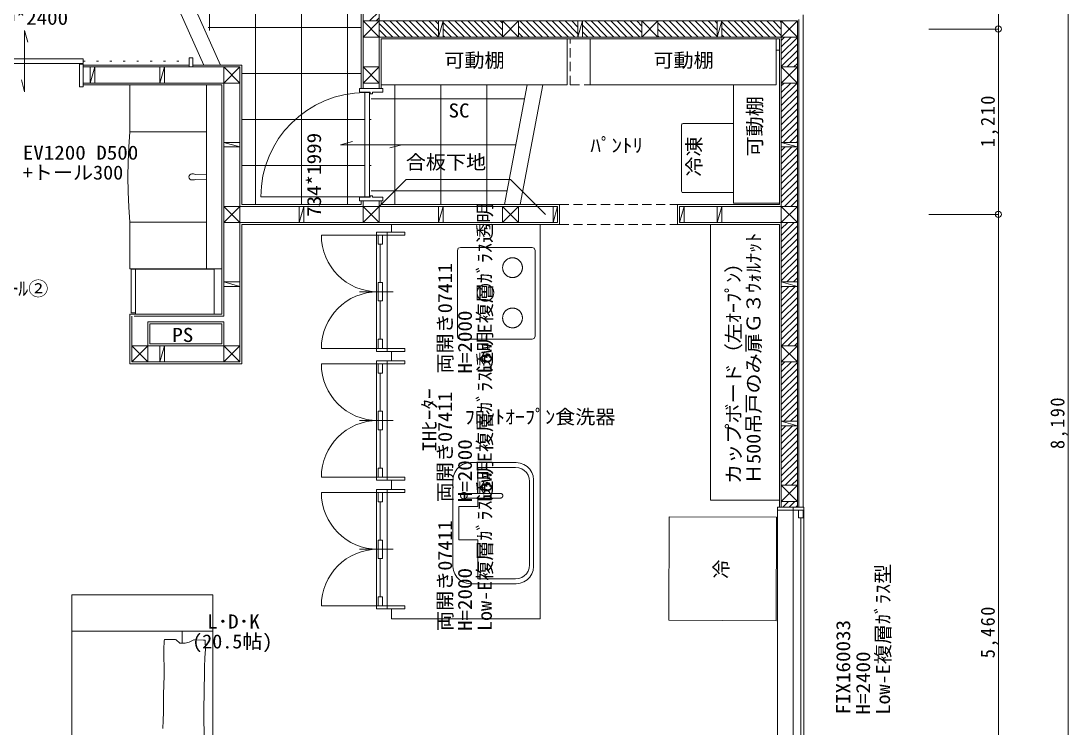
# Model space of a CAD drawing. Units: millimetres at full size, sheet at 1:50. Extents: x -9920 to 9850, y -6995 to 5878.
# Drawn here: x -1412 to 5425, y -2587 to 2028 of the extents above; entities that cross this region are included whole.
import ezdxf
from ezdxf.enums import TextEntityAlignment as Align

# ---------------------------------------------------------------- set-up
doc = ezdxf.new("R2010")
doc.units = ezdxf.units.MM
doc.header["$LTSCALE"] = 50
doc.header["$PDMODE"] = 32
doc.header["$PDSIZE"] = 40
doc.linetypes.add('DASHED1', pattern=[1.8, 1.2, -0.6])
doc.linetypes.add('DOTTED', pattern=[1.75, 0.25, -1.5])
for name, color, linetype, lineweight in [('0-2_柱', 3, 'Continuous', 20), ('0-3_仕上', 3, 'Continuous', 20), ('0-4_下地', 2, 'Continuous', 5), ('0-5_建具', 3, 'Continuous', 20), ('0-6_住設', 2, 'Continuous', 5), ('0-8_造作', 4, 'Continuous', 5), ('0-A_文字', 5, 'Continuous', 13), ('0-F_補助線', 4, 'Continuous', 5)]:
    doc.layers.add(name, color=color, linetype=linetype, lineweight=lineweight)
doc.layers.add('0-9_寸法', color=5, linetype='Continuous')
doc.styles.add('ＭＳ ゴシック', font='')
doc.styles.get('ＭＳ ゴシック').set_extended_font_data('MS Gothic')

msp = doc.modelspace()

# ---------------------------------------------------------------- linework, layer by layer
at = {"layer": '0-2_柱'}
for points in [[(822.5, 2027.5), (822.5, 1922.5), (927.5, 1922.5), (927.5, 2027.5)], [(1837.5, 1922.5), (1837.5, 2027.5), (1732.5, 2027.5), (1732.5, 1922.5)], [(2642.5, 2027.5), (2642.5, 1922.5), (2747.5, 1922.5), (2747.5, 2027.5)], [(3552.5, 2027.5), (3552.5, 1922.5), (3657.5, 1922.5), (3657.5, 2027.5)], [(-87.5, 1727.5), (-87.5, 1622.5), (17.5, 1622.5), (17.5, 1727.5)], [(822.5, 1727.5), (822.5, 1622.5), (927.5, 1622.5), (927.5, 1727.5)], [(3552.5, 1727.5), (3552.5, 1622.5), (3657.5, 1622.5), (3657.5, 1727.5)], [(-87.5, 817.5), (-87.5, 712.5), (17.5, 712.5), (17.5, 817.5)], [(822.5, 817.5), (822.5, 712.5), (927.5, 712.5), (927.5, 817.5)], [(1732.5, 817.5), (1732.5, 712.5), (1837.5, 712.5), (1837.5, 817.5)], [(3552.5, 817.5), (3552.5, 712.5), (3657.5, 712.5), (3657.5, 817.5)], [(-687.5, -92.5), (-687.5, -197.5), (-582.5, -197.5), (-582.5, -92.5)], [(-87.5, -92.5), (-87.5, -197.5), (17.5, -197.5), (17.5, -92.5)], [(3657.5, -92.5), (3552.5, -92.5), (3552.5, -197.5), (3657.5, -197.5)], [(3657.5, -1002.5), (3552.5, -1002.5), (3552.5, -1107.5), (3657.5, -1107.5)]]:
    msp.add_lwpolyline(points, close=True, dxfattribs=at)
at = {"layer": '0-3_仕上', "color": 2, "lineweight": 5}
for p, q in [((-792.78, 3030), (-218.66, 1740)), ((-683.32, 3030), (-109.2, 1740)), ((1893, 1610), (1746.34, 830)), ((1994.75, 1610), (1848.1, 830))]:
    msp.add_line(p, q, dxfattribs=at)
at = {"layer": '0-3_仕上'}
for p, q in [((810, 1975), (810, 2255)), ((3696.5, 1675), (3696.5, 2066.5)), ((810, 1675), (810, 1975)), ((940, 1675), (940, 1910)), ((1785, 1910), (940, 1910)), ((2012.5, 1910), (1785, 1910)), ((2240, 1910), (2012.5, 1910)), ((2695, 1910), (2240, 1910)), ((3540, 1910), (2695, 1910)), ((3540, 1675), (3540, 1910)), ((-1006, 1740), (-314, 1740)), ((-290, 1740), (-135, 1740)), ((30, 1740), (-135, 1740)), ((30, 1740), (30, 830)), ((810, 1675), (810, 1587)), ((940, 1675), (940, 1587)), ((3540, 830), (3540, 1675)), ((3696.5, 765), (3696.5, 1675)), ((-1006, 1610), (-135, 1610)), ((-100, 1610), (-135, 1610)), ((-100, 1610), (-100, 765)), ((810, 830), (30, 830)), ((810, 853), (810, 830)), ((940, 853), (940, 830)), ((1785, 830), (940, 830)), ((1785, 830), (2105, 830)), ((2105, 830), (2105, 700)), ((3540, 830), (2875, 830)), ((2875, 700), (2875, 830)), ((-100, 113), (-100, 765)), ((3696.5, 765), (3696.5, -145)), ((875, 700), (30, 700)), ((30, 82.5), (30, 700)), ((1785, 700), (875, 700)), ((1785, 700), (2105, 700)), ((3540, 700), (2875, 700)), ((3540, 700), (3540, -145)), ((-700, 113), (-100, 113)), ((-700, -210), (-700, 113)), ((30, 82.5), (30, -210)), ((-570, 52), (-100, 52)), ((-570, -80), (-570, 52)), ((-100, 52), (-100, -80)), ((-100, -80), (-570, -80)), ((3540, -145), (3540, -1055)), ((3696.5, -145), (3696.5, -1055)), ((30, -210), (-700, -210)), ((3540, -1055), (3540, -1145)), ((3696.5, -1055), (3696.5, -1145))]:
    msp.add_line(p, q, dxfattribs=at)
at = {"layer": '0-4_下地'}
for p, q in [((822.5, 2027.5), (822.5, 2202.5)), ((927.5, 2027.5), (927.5, 2202.5)), ((927.5, 2027.5), (1315, 2027.5)), ((1345, 2027.5), (1732.5, 2027.5)), ((2012.5, 2027.5), (1837.5, 2027.5)), ((2225, 2027.5), (2012.5, 2027.5)), ((2642.5, 2027.5), (2255, 2027.5)), ((2747.5, 2027.5), (3135, 2027.5)), ((3165, 2027.5), (3552.5, 2027.5)), ((3666.5, 1675), (3666.5, 2036.5)), ((822.5, 1727.5), (822.5, 1922.5)), ((927.5, 1727.5), (927.5, 1922.5)), ((927.5, 1922.5), (1315, 1922.5)), ((1345, 1922.5), (1732.5, 1922.5)), ((2012.5, 1922.5), (1837.5, 1922.5)), ((2225, 1922.5), (2012.5, 1922.5)), ((2642.5, 1922.5), (2255, 1922.5)), ((2747.5, 1922.5), (3135, 1922.5)), ((3165, 1922.5), (3552.5, 1922.5)), ((3552.5, 1727.5), (3552.5, 1922.5)), ((3657.5, 1727.5), (3657.5, 1922.5)), ((-1006, 1727.5), (-960, 1727.5)), ((-930, 1727.5), (-505, 1727.5)), ((-475, 1727.5), (-314, 1727.5)), ((-290, 1727.5), (-135, 1727.5)), ((-87.5, 1727.5), (-135, 1727.5)), ((3666.5, 765), (3666.5, 1675)), ((-1006, 1622.5), (-960, 1622.5)), ((-930, 1622.5), (-505, 1622.5)), ((-475, 1622.5), (-135, 1622.5)), ((-87.5, 1622.5), (-135, 1622.5)), ((-87.5, 1622.5), (-87.5, 1235)), ((17.5, 1622.5), (17.5, 1235)), ((822.5, 1622.5), (822.5, 1587)), ((927.5, 1622.5), (927.5, 1587)), ((3552.5, 1622.5), (3552.5, 1235)), ((3657.5, 1622.5), (3657.5, 1235)), ((822.5, 1563), (822.5, 1562.9)), ((927.5, 1563), (927.5, 1562.9)), ((-87.5, 1205), (-87.5, 817.5)), ((17.5, 1205), (17.5, 817.5)), ((3552.5, 1205), (3552.5, 817.5)), ((3657.5, 1205), (3657.5, 817.5)), ((822.5, 877.1), (822.5, 877)), ((822.5, 853), (822.5, 817.5)), ((927.5, 877.1), (927.5, 877)), ((927.5, 853), (927.5, 817.5)), ((17.5, 817.5), (405, 817.5)), ((435, 817.5), (822.5, 817.5)), ((927.5, 817.5), (1315, 817.5)), ((1345, 817.5), (1732.5, 817.5)), ((1837.5, 817.5), (2062.5, 817.5)), ((2917.5, 817.5), (3135, 817.5)), ((3165, 817.5), (3552.5, 817.5)), ((3666.5, 765), (3666.5, -145)), ((-87.5, 712.5), (-87.5, 325)), ((17.5, 712.5), (405, 712.5)), ((17.5, 712.5), (17.5, 325)), ((435, 712.5), (822.5, 712.5)), ((927.5, 712.5), (1315, 712.5)), ((1345, 712.5), (1732.5, 712.5)), ((1837.5, 712.5), (2062.5, 712.5)), ((2917.5, 712.5), (3135, 712.5)), ((3165, 712.5), (3552.5, 712.5)), ((3552.5, 712.5), (3552.5, 325)), ((3657.5, 712.5), (3657.5, 325)), ((-87.5, 295), (-87.5, 100.5)), ((17.5, 295), (17.5, 82.5)), ((3552.5, 295), (3552.5, -92.5)), ((3657.5, 295), (3657.5, -92.5)), ((-687.5, -92.5), (-687.5, 100.5)), ((-673.36, 100.5), (-87.5, 100.5)), ((17.5, 82.5), (17.5, -92.5)), ((-582.5, 64.5), (-87.5, 64.5)), ((-582.5, -92.5), (-582.5, 64.5)), ((-87.5, 64.5), (-87.5, -92.5)), ((-582.5, -92.5), (-505, -92.5)), ((-475, -92.5), (-87.5, -92.5)), ((-582.5, -197.5), (-505, -197.5)), ((-475, -197.5), (-87.5, -197.5)), ((3552.5, -197.5), (3552.5, -585)), ((3657.5, -197.5), (3657.5, -585)), ((3666.5, -145), (3666.5, -1055)), ((3552.5, -615), (3552.5, -1002.5)), ((3657.5, -615), (3657.5, -1002.5)), ((3666.5, -1055), (3666.5, -1145)), ((3552.5, -1107.5), (3552.5, -1145)), ((3657.5, -1107.5), (3657.5, -1145))]:
    msp.add_line(p, q, dxfattribs=at)
at = {"layer": '0-4_下地', "linetype": 'DASHED1'}
for p, q in [((2175, 1610), (2175, 1910)), ((2305, 1610), (2305, 1910)), ((2175, 1610), (2305, 1610)), ((2105, 830), (2875, 830)), ((2105, 700), (2875, 700))]:
    msp.add_line(p, q, dxfattribs=at)
at = {"layer": '0-4_下地', "color": 3, "lineweight": 20}
for points in [[(1345, 1922.5), (1345, 2027.5), (1315, 2027.5), (1315, 1922.5)], [(2255, 1922.5), (2255, 2027.5), (2225, 2027.5), (2225, 1922.5)], [(3165, 1922.5), (3165, 2027.5), (3135, 2027.5), (3135, 1922.5)], [(-930, 1622.5), (-930, 1727.5), (-960, 1727.5), (-960, 1622.5)], [(-475, 1622.5), (-475, 1727.5), (-505, 1727.5), (-505, 1622.5)], [(17.5, 1235), (-87.5, 1235), (-87.5, 1205), (17.5, 1205)], [(3552.5, 1205), (3657.5, 1205), (3657.5, 1235), (3552.5, 1235)], [(435, 712.5), (435, 817.5), (405, 817.5), (405, 712.5)], [(1345, 712.5), (1345, 817.5), (1315, 817.5), (1315, 712.5)], [(2092.5, 712.5), (2092.5, 817.5), (2062.5, 817.5), (2062.5, 712.5)], [(2887.5, 817.5), (2887.5, 712.5), (2917.5, 712.5), (2917.5, 817.5)], [(3165, 712.5), (3165, 817.5), (3135, 817.5), (3135, 712.5)], [(-87.5, 295), (17.5, 295), (17.5, 325), (-87.5, 325)], [(3657.5, 325), (3552.5, 325), (3552.5, 295), (3657.5, 295)], [(-475, -197.5), (-475, -92.5), (-505, -92.5), (-505, -197.5)], [(3657.5, -585), (3552.5, -585), (3552.5, -615), (3657.5, -615)]]:
    msp.add_lwpolyline(points, close=True, dxfattribs=at)
at = {"layer": '0-5_建具', "color": 5, "lineweight": 13}
for p, q in [((-1388, 1966), (-1388, 1566)), ((-1388, 1966), (-1367.29, 1888.73)), ((-1388, 1566), (-1408.71, 1643.27)), ((1075, 1220), (997.73, 1199.29)), ((834.5, 880), (154.5, 880)), ((919.5, 630), (549.5, 630)), ((799.5, 260), (1019.5, 260)), ((919.5, -110), (549.5, -110)), ((919.5, -210), (549.5, -210)), ((799.5, -580), (1019.5, -580)), ((919.5, -950), (549.5, -950)), ((919.5, -1050), (549.5, -1050)), ((799.5, -1420), (1019.5, -1420)), ((919.5, -1790), (549.5, -1790))]:
    msp.add_line(p, q, dxfattribs=at)
at = {"layer": '0-5_建具'}
for p, q in [((-1770, 1781), (-1006, 1781)), ((-1006, 1781), (-1006, 1751)), ((-314, 1786), (-290, 1786)), ((-1006, 1751), (-1770, 1751)), ((-1006, 1598), (-1006, 1746)), ((-1006, 1740), (-314, 1740)), ((-1030, 1598), (-1006, 1598)), ((798, 1587), (798, 1563)), ((952, 1587), (798, 1587)), ((952, 1563), (952, 1587)), ((798, 1563), (867.5, 1563)), ((882.5, 1553), (882.5, 1563)), ((882.5, 1563), (952, 1563)), ((798, 877), (867.5, 877)), ((867.5, 877), (867.5, 887)), ((882.5, 877), (952, 877)), ((952, 877), (952, 853)), ((909.5, 630), (909.5, 650)), ((1094.5, 630), (909.5, 630)), ((949.5, 630), (949.5, 570)), ((979.5, 630), (979.5, 650)), ((934.5, 570), (934.5, 320)), ((919.5, 200), (919.5, 320)), ((919.5, 320), (949.5, 320)), ((949.5, 320), (949.5, 200)), ((949.5, 260), (919.5, 260)), ((949.5, 200), (919.5, 200)), ((934.5, 200), (934.5, -50)), ((919.5, -110), (919.5, -50)), ((919.5, -50), (949.5, -50)), ((949.5, -50), (949.5, -110)), ((909.5, -110), (1094.5, -110)), ((909.5, -110), (909.5, -130)), ((1094.5, -130), (909.5, -130)), ((979.5, -130), (979.5, -110)), ((1094.5, -110), (1094.5, -130)), ((909.5, -210), (909.5, -190)), ((979.5, -210), (979.5, -190)), ((1094.5, -210), (909.5, -210)), ((934.5, -270), (934.5, -520)), ((949.5, -210), (949.5, -270)), ((919.5, -640), (919.5, -520)), ((919.5, -520), (949.5, -520)), ((949.5, -520), (949.5, -640)), ((949.5, -580), (919.5, -580)), ((949.5, -640), (919.5, -640)), ((934.5, -640), (934.5, -890)), ((909.5, -950), (1094.5, -950)), ((909.5, -950), (909.5, -970)), ((919.5, -950), (919.5, -890)), ((919.5, -890), (949.5, -890)), ((949.5, -890), (949.5, -950)), ((979.5, -970), (979.5, -950)), ((1094.5, -950), (1094.5, -970)), ((1094.5, -970), (909.5, -970)), ((909.5, -1050), (909.5, -1030)), ((1094.5, -1050), (909.5, -1050)), ((949.5, -1050), (949.5, -1110)), ((979.5, -1050), (979.5, -1030)), ((934.5, -1110), (934.5, -1360)), ((3528, -1145), (3700.5, -1145)), ((3528, -1145), (3528, -1165)), ((3630.5, -1165), (3630.5, -1145)), ((3700.5, -1165), (3700.5, -1145)), ((3528, -1165), (3700.5, -1165)), ((3630.5, -1165), (3540, -1165)), ((3680.5, -1215), (3680.5, -2715)), ((3695.5, -1165), (3695.5, -1215)), ((919.5, -1480), (919.5, -1360)), ((919.5, -1360), (949.5, -1360)), ((949.5, -1360), (949.5, -1480)), ((949.5, -1420), (919.5, -1420)), ((949.5, -1480), (919.5, -1480)), ((934.5, -1480), (934.5, -1730)), ((919.5, -1790), (919.5, -1730)), ((919.5, -1730), (949.5, -1730)), ((949.5, -1730), (949.5, -1790)), ((909.5, -1790), (1094.5, -1790)), ((909.5, -1790), (909.5, -1810)), ((1094.5, -1810), (909.5, -1810)), ((979.5, -1810), (979.5, -1790)), ((1094.5, -1790), (1094.5, -1810))]:
    msp.add_line(p, q, dxfattribs=at)
at = {"layer": '0-5_建具', "linetype": 'DOTTED'}
msp.add_line((-1006, 1766), (-314, 1766), dxfattribs=at)
at = {"layer": '0-5_建具', "color": 2, "lineweight": 5}
for p, q in [((864.5, 880), (864.5, 1560)), ((909.5, 630), (909.5, -110)), ((979.5, 630), (979.5, -110)), ((909.5, -210), (909.5, -950)), ((979.5, -210), (979.5, -950)), ((909.5, -1050), (909.5, -1790)), ((979.5, -1050), (979.5, -1790)), ((3528, -1145), (3528, -2785)), ((3696.5, -1145), (3687.5, -1145)), ((3630.5, -1165), (3630.5, -2765)), ((3700.5, -1165), (3700.5, -2765))]:
    msp.add_line(p, q, dxfattribs=at)
at = {"layer": '0-5_建具'}
for points in [[(-290, 1786), (-290, 1727.5), (-314, 1727.5), (-314, 1786)], [(-1006, 1746), (-1030, 1746), (-1030, 1598)], [(867.5, 1563), (867.5, 1553), (882.5, 1553)], [(952, 853), (798, 853), (798, 877)], [(867.5, 887), (882.5, 887), (882.5, 877)], [(909.5, 650), (1094.5, 650), (1094.5, 630)], [(949.5, 570), (919.5, 570), (919.5, 630)], [(909.5, -190), (1094.5, -190), (1094.5, -210)], [(949.5, -270), (919.5, -270), (919.5, -210)], [(909.5, -1030), (1094.5, -1030), (1094.5, -1050)], [(949.5, -1110), (919.5, -1110), (919.5, -1050)], [(3696.5, -1145), (3630.5, -1145), (3630.5, -1165)], [(3695.5, -1215), (3665.5, -1215), (3665.5, -1165)]]:
    msp.add_lwpolyline(points, dxfattribs=at)
msp.add_lwpolyline([(864.5, 880), (834.5, 880), (834.5, 1560), (864.5, 1560)], close=True, dxfattribs=at)
at = {"layer": '0-5_建具', "color": 5, "lineweight": 13}
msp.add_lwpolyline([(1075, 1220), (675, 1220), (752.27, 1240.71)], dxfattribs=at)
for centre, radius, start, end in [((834.5, 880), 680, 90, 180), ((919.5, 630), 370, 180, 270), ((919.5, -110), 370, 90, 180), ((919.5, -210), 370, 180, 270), ((919.5, -950), 370, 90, 180), ((919.5, -1050), 370, 180, 270), ((919.5, -1790), 370, 90, 180)]:
    msp.add_arc(centre, radius, start, end, dxfattribs=at)
at = {"layer": '0-6_住設', "color": 4}
for p, q in [((-180, 3430), (-180, 1965)), ((720, 3430), (720, 830)), ((120, 3418), (120, 830)), ((420, 3418), (420, 830)), ((-190, 1985), (810, 1985)), ((30, 1685), (810, 1685)), ((1030, 1610), (1030, 830)), ((1330, 1610), (1330, 830)), ((1630, 1610), (1630, 830)), ((875, 1520), (1876.08, 1520)), ((30, 1385), (834.5, 1385)), ((864.5, 1385), (875, 1385)), ((875, 1220), (1819.67, 1220)), ((30, 1085), (834.5, 1085)), ((864.5, 1085), (875, 1085)), ((875, 920), (1763.27, 920))]:
    msp.add_line(p, q, dxfattribs=at)
at = {"layer": '0-6_住設'}
for p, q in [((2155, 1610), (2155, 1910)), ((2305, 1910), (2305, 1610)), ((3520, 1610), (3520, 1910)), ((3540, 1837.5), (3520, 1837.51)), ((-200.21, 1610), (-200.21, 410)), ((2155, 1610), (940, 1610)), ((3520, 1610), (2305, 1610)), ((3240, 837.65), (3240.39, 1610)), ((-700, 1305), (-200.21, 1305)), ((3240, 837.65), (3540, 837.5)), ((-700, 715), (-200.21, 715)), ((-700, 715), (-700, 410)), ((1008.04, 700), (1008.04, 650)), ((1978.04, 700), (1978.04, -1874)), ((-700, 410), (-100, 410)), ((-664.5, 113), (-664.5, 407.58)), ((-692.5, 123.58), (-664.5, 123.58)), ((1008.04, -109.9), (1008.04, -110)), ((1008.04, -130), (1008.04, -190)), ((1008.04, -210), (1008.04, -210.1)), ((3540, -749.78), (3539.88, -1100)), ((1008.04, -970), (1008.04, -1030)), ((1458.62, -1071.1), (1458.65, -1070)), ((1458.65, -1072.2), (1458.62, -1071.1)), ((1458.65, -1070), (1458.73, -1068.92)), ((1458.73, -1073.28), (1458.65, -1072.2)), ((1458.73, -1068.92), (1458.86, -1067.86)), ((1458.86, -1074.35), (1458.73, -1073.28)), ((1458.86, -1067.86), (1459.05, -1066.81)), ((1459.05, -1075.4), (1458.86, -1074.35)), ((1459.05, -1066.81), (1459.29, -1065.77)), ((1459.29, -1076.43), (1459.05, -1075.4)), ((1459.29, -1065.77), (1459.58, -1064.76)), ((1459.58, -1077.44), (1459.29, -1076.43)), ((1459.58, -1064.76), (1459.91, -1063.77)), ((1459.91, -1078.43), (1459.58, -1077.44)), ((1459.91, -1063.77), (1460.3, -1062.8)), ((1460.3, -1079.4), (1459.91, -1078.43)), ((1460.3, -1062.8), (1460.72, -1061.86)), ((1460.72, -1080.34), (1460.3, -1079.4)), ((1460.72, -1061.86), (1461.19, -1060.94)), ((1461.19, -1081.26), (1460.72, -1080.34)), ((1461.19, -1060.94), (1461.71, -1060.05)), ((1461.71, -1082.15), (1461.19, -1081.26)), ((1461.71, -1060.05), (1462.26, -1059.18)), ((1462.26, -1083.02), (1461.71, -1082.15)), ((1462.26, -1059.18), (1462.86, -1058.35)), ((1462.86, -1083.86), (1462.26, -1083.02)), ((1462.86, -1058.35), (1463.49, -1057.54)), ((1463.49, -1084.66), (1462.86, -1083.86)), ((1463.49, -1057.54), (1464.16, -1056.77)), ((1464.16, -1085.44), (1463.49, -1084.66)), ((1464.16, -1056.77), (1464.87, -1056.02)), ((1464.87, -1086.18), (1464.16, -1085.44)), ((1464.87, -1056.02), (1465.61, -1055.32)), ((1465.61, -1086.88), (1464.87, -1086.18)), ((1465.61, -1055.32), (1466.38, -1054.65)), ((1466.38, -1087.55), (1465.61, -1086.88)), ((1466.38, -1054.65), (1467.19, -1054.01)), ((1467.19, -1088.19), (1466.38, -1087.55)), ((1467.19, -1054.01), (1468.03, -1053.42)), ((1468.03, -1088.78), (1467.19, -1088.19)), ((1468.03, -1053.42), (1468.89, -1052.86)), ((1468.89, -1089.34), (1468.03, -1088.78)), ((1468.89, -1052.86), (1469.78, -1052.35)), ((1469.78, -1089.85), (1468.89, -1089.34)), ((1469.78, -1052.35), (1470.7, -1051.88)), ((1470.7, -1090.32), (1469.78, -1089.85)), ((1470.7, -1051.88), (1471.65, -1051.45)), ((1471.65, -1090.75), (1470.7, -1090.32)), ((1471.65, -1051.45), (1472.62, -1051.07)), ((1472.62, -1091.13), (1471.65, -1090.75)), ((1472.62, -1051.07), (1473.61, -1050.73)), ((1473.61, -1091.47), (1472.62, -1091.13)), ((1473.61, -1050.73), (1474.62, -1050.45)), ((1474.62, -1091.76), (1473.61, -1091.47)), ((1474.62, -1050.45), (1475.65, -1050.21)), ((1475.65, -1091.99), (1474.62, -1091.76)), ((1475.65, -1050.21), (1476.7, -1050.02)), ((1476.7, -1092.18), (1475.65, -1091.99)), ((1476.7, -1050.02), (1477.77, -1049.88)), ((1477.77, -1092.32), (1476.7, -1092.18)), ((1477.77, -1049.88), (1478.85, -1049.8)), ((1478.85, -1092.4), (1477.77, -1092.32)), ((1478.85, -1049.8), (1479.94, -1049.77)), ((1479.94, -1092.43), (1478.85, -1092.4)), ((1479.94, -1049.77), (1481.04, -1049.8)), ((1481.04, -1092.4), (1479.94, -1092.43)), ((1481.04, -1049.8), (1482.12, -1049.88)), ((1482.12, -1092.32), (1481.04, -1092.4)), ((1482.12, -1049.88), (1483.19, -1050.02)), ((1483.19, -1092.18), (1482.12, -1092.32)), ((1483.19, -1050.02), (1484.24, -1050.21)), ((1484.24, -1091.99), (1483.19, -1092.18)), ((1484.24, -1050.21), (1485.27, -1050.45)), ((1485.27, -1091.76), (1484.24, -1091.99)), ((1485.27, -1050.45), (1486.28, -1050.73)), ((1486.28, -1091.47), (1485.27, -1091.76)), ((1486.28, -1050.73), (1487.27, -1051.07)), ((1487.27, -1091.13), (1486.28, -1091.47)), ((1487.27, -1051.07), (1488.24, -1051.45)), ((1488.24, -1090.75), (1487.27, -1091.13)), ((1488.24, -1051.45), (1489.19, -1051.88)), ((1489.19, -1090.32), (1488.24, -1090.75)), ((1489.19, -1051.88), (1490.11, -1052.35)), ((1490.11, -1089.85), (1489.19, -1090.32)), ((1490.11, -1052.35), (1491, -1052.86)), ((1491, -1089.34), (1490.11, -1089.85)), ((1491, -1052.86), (1491.86, -1053.42)), ((1491.86, -1088.78), (1491, -1089.34)), ((1491.86, -1053.42), (1492.7, -1054.01)), ((1492.7, -1088.19), (1491.86, -1088.78)), ((1492.7, -1054.01), (1493.51, -1054.65)), ((1493.51, -1087.55), (1492.7, -1088.19)), ((1493.51, -1054.65), (1494.28, -1055.32)), ((1494.28, -1086.88), (1493.51, -1087.55)), ((1494.28, -1055.32), (1495.02, -1056.02)), ((1495.02, -1086.18), (1494.28, -1086.88)), ((1495.02, -1056.02), (1495.73, -1056.77)), ((1495.73, -1085.44), (1495.02, -1086.18)), ((1495.12, -1056.3), (1719.9, -1056.3)), ((1719.9, -1085.9), (1495.12, -1085.9)), ((1495.73, -1056.77), (1496.4, -1057.54)), ((1496.4, -1084.66), (1495.73, -1085.44)), ((1496.4, -1057.54), (1497.03, -1058.35)), ((1497.03, -1083.86), (1496.4, -1084.66)), ((1497.03, -1058.35), (1497.63, -1059.18)), ((1497.63, -1083.02), (1497.03, -1083.86)), ((1497.63, -1059.18), (1498.18, -1060.05)), ((1498.18, -1082.15), (1497.63, -1083.02)), ((1498.18, -1060.05), (1498.7, -1060.94)), ((1498.7, -1081.26), (1498.18, -1082.15)), ((1498.7, -1060.94), (1499.17, -1061.86)), ((1499.17, -1080.34), (1498.7, -1081.26)), ((1499.17, -1061.86), (1499.59, -1062.8)), ((1499.59, -1079.4), (1499.17, -1080.34)), ((1499.59, -1062.8), (1499.98, -1063.77)), ((1499.98, -1078.43), (1499.59, -1079.4)), ((1499.98, -1063.77), (1500.31, -1064.76)), ((1500.31, -1077.44), (1499.98, -1078.43)), ((1500.31, -1064.76), (1500.6, -1065.77)), ((1500.6, -1076.43), (1500.31, -1077.44)), ((1500.6, -1065.77), (1500.84, -1066.81)), ((1500.84, -1075.4), (1500.6, -1076.43)), ((1500.84, -1066.81), (1501.03, -1067.86)), ((1501.03, -1074.35), (1500.84, -1075.4)), ((1501.03, -1067.86), (1501.16, -1068.92)), ((1501.16, -1073.28), (1501.03, -1074.35)), ((1501.16, -1068.92), (1501.24, -1070)), ((1501.24, -1072.2), (1501.16, -1073.28)), ((1501.24, -1070), (1501.27, -1071.1)), ((1501.27, -1071.1), (1501.24, -1072.2)), ((1570.73, -1140.96), (1570.73, -1085.9)), ((1719.9, -1056.3), (1720.65, -1056.32)), ((1720.65, -1085.88), (1719.9, -1085.9)), ((1720.65, -1056.32), (1721.39, -1056.38)), ((1721.39, -1085.82), (1720.65, -1085.88)), ((1721.39, -1056.38), (1722.13, -1056.47)), ((1722.13, -1085.73), (1721.39, -1085.82)), ((1722.13, -1056.47), (1722.85, -1056.61)), ((1722.85, -1085.6), (1722.13, -1085.73)), ((1722.85, -1056.61), (1723.56, -1056.77)), ((1723.56, -1085.43), (1722.85, -1085.6)), ((1723.56, -1056.77), (1724.25, -1056.98)), ((1724.25, -1085.23), (1723.56, -1085.43)), ((1724.25, -1056.98), (1724.93, -1057.21)), ((1724.93, -1084.99), (1724.25, -1085.23)), ((1724.93, -1057.21), (1725.6, -1057.48)), ((1725.6, -1084.72), (1724.93, -1084.99)), ((1725.6, -1057.48), (1726.24, -1057.78)), ((1726.24, -1084.43), (1725.6, -1084.72)), ((1726.24, -1057.78), (1726.88, -1058.11)), ((1726.88, -1084.1), (1726.24, -1084.43)), ((1726.88, -1058.11), (1727.49, -1058.47)), ((1727.49, -1083.74), (1726.88, -1084.1)), ((1727.49, -1058.47), (1728.08, -1058.85)), ((1728.08, -1083.35), (1727.49, -1083.74)), ((1728.08, -1058.85), (1728.66, -1059.27)), ((1728.66, -1082.93), (1728.08, -1083.35)), ((1728.66, -1059.27), (1729.21, -1059.71)), ((1729.21, -1082.49), (1728.66, -1082.93)), ((1729.21, -1059.71), (1729.74, -1060.18)), ((1729.74, -1082.02), (1729.21, -1082.49)), ((1729.74, -1060.18), (1730.25, -1060.67)), ((1730.25, -1081.53), (1729.74, -1082.02)), ((1730.25, -1060.67), (1730.74, -1061.19)), ((1730.74, -1081.02), (1730.25, -1081.53)), ((1730.74, -1061.19), (1731.2, -1061.72)), ((1731.2, -1080.48), (1730.74, -1081.02)), ((1731.2, -1061.72), (1731.63, -1062.28)), ((1731.63, -1079.92), (1731.2, -1080.48)), ((1731.63, -1062.28), (1732.04, -1062.87)), ((1732.04, -1079.34), (1731.63, -1079.92)), ((1732.04, -1062.87), (1732.42, -1063.47)), ((1732.42, -1078.74), (1732.04, -1079.34)), ((1732.42, -1063.47), (1732.78, -1064.09)), ((1732.78, -1078.12), (1732.42, -1078.74)), ((1732.78, -1064.09), (1733.1, -1064.72)), ((1733.1, -1077.48), (1732.78, -1078.12)), ((1733.1, -1064.72), (1733.39, -1065.38)), ((1733.39, -1076.82), (1733.1, -1077.48)), ((1733.39, -1065.38), (1733.66, -1066.05)), ((1733.66, -1076.15), (1733.39, -1076.82)), ((1733.66, -1066.05), (1733.89, -1066.73)), ((1733.89, -1075.47), (1733.66, -1076.15)), ((1733.89, -1066.73), (1734.09, -1067.43)), ((1734.09, -1074.77), (1733.89, -1075.47)), ((1734.09, -1067.43), (1734.25, -1068.14)), ((1734.25, -1074.06), (1734.09, -1074.77)), ((1734.25, -1068.14), (1734.38, -1068.87)), ((1734.38, -1073.33), (1734.25, -1074.06)), ((1734.38, -1068.87), (1734.47, -1069.6)), ((1734.47, -1072.6), (1734.38, -1073.33)), ((1734.47, -1069.6), (1734.53, -1070.35)), ((1734.53, -1071.85), (1734.47, -1072.6)), ((1734.53, -1070.35), (1734.55, -1071.1)), ((1734.55, -1071.1), (1734.53, -1071.85)), ((1570.73, -1140.96), (1447.86, -1140.96)), ((1447.86, -1140.96), (1447.86, -1358.58)), ((2821.09, -1208.91), (2818.44, -1883.9)), ((-160.02, -1718.29), (-160.02, -4568.29)), ((1008.04, -1810), (1008.04, -1874)), ((1008.04, -1874), (1978.04, -1874)), ((3518.43, -1886.65), (2818.44, -1883.9)), ((-160.02, -1953.82), (-1079.63, -1953.97)), ((-360.02, -1953.85), (-360.02, -2033.97))]:
    msp.add_line(p, q, dxfattribs=at)
for points in [[(-100, 1610), (-700, 1610), (-700, 1305)], [(-700, 1305), (-706.86, 1206.67), (-711.8, 1108.33), (-715, 1010), (-711.8, 911.67), (-706.86, 813.33), (-700, 715)], [(3240.26, 1357.37), (2911.89, 1357.37), (2906.09, 1355.33), (2902.95, 1352.98), (2900.24, 1347.65), (2900.24, 916.8), (2902.72, 911.99), (2905.52, 909.04), (2911.72, 907.28), (3240.04, 907.28)], [(-200.21, 1028.53), (-271.47, 1026.18), (-277.96, 1028.48), (-285.62, 1030), (-295.26, 1030), (-302.8, 1028.48), (-309.19, 1024.14), (-313.46, 1017.65), (-314.96, 1010), (-313.46, 1002.35), (-309.19, 995.86), (-302.8, 991.52), (-295.26, 990), (-285.62, 990), (-277.96, 991.52), (-271.5, 993.83), (-200.21, 991.47)], [(3539.88, -1100), (3089.88, -1099.84), (3090.5, 700)], [(1747.93, 458.55), (1749.96, 460.89), (1752.1, 463.14), (1754.34, 465.28), (1756.68, 467.31), (1759.12, 469.23), (1761.66, 471.03), (1764.28, 472.71), (1766.98, 474.26), (1769.77, 475.69), (1772.63, 476.98), (1775.56, 478.14), (1778.56, 479.16), (1781.62, 480.03), (1784.75, 480.75), (1787.92, 481.32), (1791.15, 481.73), (1794.43, 481.98), (1797.75, 482.06), (1801.07, 481.98), (1804.35, 481.73), (1807.58, 481.32), (1810.76, 480.75), (1813.88, 480.03), (1816.95, 479.16), (1819.95, 478.14), (1822.88, 476.98), (1825.74, 475.69), (1828.52, 474.26), (1831.23, 472.71), (1833.85, 471.03), (1836.38, 469.23), (1838.82, 467.31), (1841.16, 465.28), (1843.41, 463.14), (1845.55, 460.89), (1847.58, 458.55), (1849.5, 456.11), (1851.3, 453.58), (1852.98, 450.96)], [(1775.56, 356.82), (1772.63, 357.98), (1769.77, 359.27), (1766.98, 360.7), (1764.28, 362.25), (1761.66, 363.93), (1759.12, 365.74), (1756.68, 367.65), (1754.34, 369.69), (1752.1, 371.82), (1749.96, 374.07), (1747.93, 376.41), (1746.01, 378.85), (1744.21, 381.39), (1742.53, 384.01), (1740.97, 386.71), (1739.54, 389.49), (1738.25, 392.36), (1737.09, 395.29), (1736.07, 398.29), (1735.2, 401.35), (1734.48, 404.47), (1733.91, 407.65), (1733.5, 410.88), (1733.25, 414.16), (1733.17, 417.48), (1733.25, 420.8), (1733.5, 424.08), (1733.91, 427.31), (1734.48, 430.49), (1735.2, 433.61), (1736.07, 436.67), (1737.09, 439.67), (1738.25, 442.61), (1739.54, 445.47), (1740.97, 448.25), (1742.53, 450.96), (1744.21, 453.58), (1746.01, 456.11), (1747.93, 458.55)], [(1862.34, 417.48), (1862.25, 414.16), (1862, 410.88), (1861.59, 407.65), (1861.02, 404.47), (1860.3, 401.35), (1859.43, 398.29), (1858.41, 395.29), (1857.26, 392.36), (1855.96, 389.49), (1854.53, 386.71), (1852.98, 384.01), (1851.3, 381.39), (1849.5, 378.85), (1847.58, 376.41), (1845.55, 374.07), (1843.41, 371.82), (1841.16, 369.69), (1838.82, 367.65), (1836.38, 365.74), (1833.85, 363.93), (1831.23, 362.25), (1828.52, 360.7), (1825.74, 359.27), (1822.88, 357.98), (1819.95, 356.82), (1816.95, 355.8), (1813.88, 354.93), (1810.76, 354.21), (1807.58, 353.64), (1804.35, 353.23), (1801.07, 352.98), (1797.75, 352.9), (1794.43, 352.98), (1791.15, 353.23), (1787.92, 353.64), (1784.75, 354.21), (1781.62, 354.93), (1778.56, 355.8), (1775.56, 356.82)], [(1852.98, 450.96), (1854.53, 448.25), (1855.96, 445.47), (1857.26, 442.61), (1858.41, 439.67), (1859.43, 436.67), (1860.3, 433.61), (1861.02, 430.49), (1861.59, 427.31), (1862, 424.08), (1862.25, 420.8), (1862.34, 417.48)], [(-692.5, 123.58), (-692.5, 407.58), (-149.5, 407.58), (-149.5, 113)], [(1602.07, 202.26), (1599.59, 203.24), (1597.18, 204.33), (1594.84, 205.53), (1592.56, 206.85), (1590.35, 208.26), (1588.21, 209.78), (1586.15, 211.4), (1584.18, 213.11), (1582.29, 214.91), (1580.48, 216.8), (1578.77, 218.78), (1577.16, 220.84), (1575.64, 222.97), (1574.22, 225.18), (1572.91, 227.46), (1571.7, 229.81), (1570.61, 232.22), (1569.64, 234.69), (1568.78, 237.22), (1568.05, 239.8), (1567.44, 242.44), (1566.96, 245.11), (1566.61, 247.84), (1566.4, 250.6), (1566.33, 253.4), (1566.4, 256.2), (1566.61, 258.96), (1566.96, 261.68), (1567.44, 264.36), (1568.05, 267), (1568.78, 269.58), (1569.64, 272.11), (1570.61, 274.58), (1571.7, 276.99), (1572.91, 279.34), (1574.22, 281.62), (1575.64, 283.83), (1577.16, 285.96), (1578.77, 288.02)], [(1578.77, 288.02), (1580.48, 289.99), (1582.29, 291.89), (1584.18, 293.69), (1586.15, 295.4), (1588.21, 297.02), (1590.35, 298.54), (1592.56, 299.95), (1594.84, 301.27), (1597.18, 302.47), (1599.59, 303.56), (1602.07, 304.53), (1604.59, 305.39), (1607.18, 306.13), (1609.81, 306.73), (1612.49, 307.21), (1615.21, 307.56), (1617.97, 307.77), (1620.77, 307.84), (1623.57, 307.77), (1626.34, 307.56), (1629.06, 307.21), (1631.74, 306.73), (1634.37, 306.13), (1636.95, 305.39), (1639.48, 304.53), (1641.95, 303.56), (1644.36, 302.47), (1646.71, 301.27), (1648.99, 299.95), (1651.2, 298.54), (1653.34, 297.02), (1655.39, 295.4), (1657.37, 293.69), (1659.26, 291.89), (1661.06, 289.99), (1662.77, 288.02), (1664.39, 285.96), (1665.91, 283.83), (1667.33, 281.62)], [(1667.33, 281.62), (1668.64, 279.34), (1669.84, 276.99), (1670.93, 274.58), (1671.91, 272.11), (1672.77, 269.58), (1673.5, 267), (1674.11, 264.36), (1674.59, 261.68), (1674.93, 258.96), (1675.14, 256.2), (1675.22, 253.4)], [(1675.22, 253.4), (1675.14, 250.6), (1674.93, 247.84), (1674.59, 245.11), (1674.11, 242.44), (1673.5, 239.8), (1672.77, 237.22), (1671.91, 234.69), (1670.93, 232.22), (1669.84, 229.81), (1668.64, 227.46), (1667.33, 225.18), (1665.91, 222.97), (1664.39, 220.84), (1662.77, 218.78), (1661.06, 216.8), (1659.26, 214.91), (1657.37, 213.11), (1655.39, 211.4), (1653.34, 209.78), (1651.2, 208.26), (1648.99, 206.85), (1646.71, 205.53), (1644.36, 204.33), (1641.95, 203.24), (1639.48, 202.26), (1636.95, 201.41), (1634.37, 200.67), (1631.74, 200.06), (1629.06, 199.59), (1626.34, 199.24), (1623.57, 199.03), (1620.77, 198.96), (1617.97, 199.03), (1615.21, 199.24), (1612.49, 199.59), (1609.81, 200.06), (1607.18, 200.67), (1604.59, 201.41), (1602.07, 202.26)], [(1747.93, 130.47), (1749.96, 132.82), (1752.1, 135.06), (1754.34, 137.2), (1756.68, 139.23), (1759.12, 141.15), (1761.66, 142.95), (1764.28, 144.63), (1766.98, 146.19), (1769.77, 147.61), (1772.63, 148.91), (1775.56, 150.07), (1778.56, 151.08), (1781.62, 151.95), (1784.75, 152.68), (1787.92, 153.24), (1791.15, 153.66), (1794.43, 153.9), (1797.75, 153.99), (1801.07, 153.9), (1804.35, 153.66), (1807.58, 153.24), (1810.76, 152.68), (1813.88, 151.95), (1816.95, 151.08), (1819.95, 150.07), (1822.88, 148.91), (1825.74, 147.61), (1828.52, 146.19), (1831.23, 144.63), (1833.85, 142.95), (1836.38, 141.15), (1838.82, 139.23), (1841.16, 137.2), (1843.41, 135.06), (1845.55, 132.82), (1847.58, 130.47), (1849.5, 128.03), (1851.3, 125.5), (1852.98, 122.88)], [(1775.56, 28.74), (1772.63, 29.9), (1769.77, 31.2), (1766.98, 32.62), (1764.28, 34.18), (1761.66, 35.86), (1759.12, 37.66), (1756.68, 39.58), (1754.34, 41.61), (1752.1, 43.75), (1749.96, 45.99), (1747.93, 48.34), (1746.01, 50.78), (1744.21, 53.31), (1742.53, 55.93), (1740.97, 58.63), (1739.54, 61.42), (1738.25, 64.28), (1737.09, 67.21), (1736.07, 70.21), (1735.2, 73.28), (1734.48, 76.4), (1733.91, 79.58), (1733.5, 82.81), (1733.25, 86.08), (1733.17, 89.4), (1733.25, 92.73), (1733.5, 96), (1733.91, 99.23), (1734.48, 102.41), (1735.2, 105.53), (1736.07, 108.6), (1737.09, 111.6), (1738.25, 114.53), (1739.54, 117.39), (1740.97, 120.18), (1742.53, 122.88), (1744.21, 125.5), (1746.01, 128.03), (1747.93, 130.47)], [(1862.34, 89.41), (1862.25, 86.08), (1862, 82.81), (1861.59, 79.58), (1861.02, 76.4), (1860.3, 73.28), (1859.43, 70.21), (1858.41, 67.21), (1857.26, 64.28), (1855.96, 61.42), (1854.53, 58.63), (1852.98, 55.93), (1851.3, 53.31), (1849.5, 50.78), (1847.58, 48.34), (1845.55, 45.99), (1843.41, 43.75), (1841.16, 41.61), (1838.82, 39.58), (1836.38, 37.66), (1833.85, 35.86), (1831.23, 34.18), (1828.52, 32.62), (1825.74, 31.2), (1822.88, 29.9), (1819.95, 28.74), (1816.95, 27.73), (1813.88, 26.86), (1810.76, 26.13), (1807.58, 25.57), (1804.35, 25.15), (1801.07, 24.91), (1797.75, 24.82), (1794.43, 24.91), (1791.15, 25.15), (1787.92, 25.57), (1784.75, 26.13), (1781.62, 26.86), (1778.56, 27.73), (1775.56, 28.74)], [(1852.98, 122.88), (1854.53, 120.18), (1855.96, 117.39), (1857.26, 114.53), (1858.41, 111.6), (1859.43, 108.6), (1860.3, 105.53), (1861.02, 102.41), (1861.59, 99.23), (1862, 96), (1862.25, 92.73), (1862.34, 89.41)], [(1447.86, -1358.58), (1570.75, -1358.58), (1570.7, -1614), (1816.99, -1614), (1838.77, -1611.49), (1857.65, -1604.73), (1874.33, -1594.12), (1888.26, -1580.19), (1898.88, -1563.51), (1905.63, -1544.63), (1908.14, -1522.85), (1908.14, -977.15), (1905.63, -955.37), (1898.88, -936.5), (1888.26, -919.81), (1874.33, -905.88), (1857.65, -895.27), (1838.77, -888.51), (1816.99, -886)], [(1816.99, -886), (1570.7, -886), (1570.72, -1056.3)], [(3518.43, -1886.65), (3521.08, -1211.66), (2821.09, -1208.91)], [(-160.02, -1718.29), (-1079.27, -1718.29), (-1080.02, -2215.98), (-1079.74, -3484.72)], [(-216.37, -2378.71), (-214.95, -2316.8), (-213.58, -2253.45), (-212.75, -2190.33), (-210.45, -2129.66), (-206.97, -2072.03), (-208.2, -2018.52), (-210.05, -2014.5), (-211.81, -2013.28), (-219.98, -2012.55), (-278.06, -2011.15), (-282.9, -2011.47), (-313.63, -2026.14), (-338.78, -2034.14), (-370.29, -2033.88), (-374.8, -2033.17), (-398.46, -2010.34), (-402.76, -2009.01), (-407.33, -2009.7), (-466.78, -2009.49), (-472.07, -2010.01), (-474.69, -2011.67), (-476.48, -2016.87), (-479.86, -2073.47), (-478.37, -2128.6), (-477.01, -2184.47), (-476.47, -2243.7), (-478.86, -2306.37), (-480.76, -2366.9), (-481.73, -2426.08), (-481.68, -2483.3), (-483.17, -2537.01), (-484.82, -2589.71)], [(-408.49, -2713.52), (-405.12, -2710.41), (-399.96, -2707.52), (-392.85, -2702.11), (-364.42, -2690.97), (-334.29, -2689.55), (-317.02, -2694.28), (-290.77, -2714.12), (-285.91, -2714.58), (-228.34, -2715.63), (-224.83, -2714.55), (-223.52, -2714.91), (-220.14, -2714.22), (-217.05, -2709.28), (-214.32, -2698.17), (-215.21, -2650.47), (-216.17, -2601.44), (-218.04, -2550.74), (-217.01, -2496.41), (-217.79, -2438.56), (-216.37, -2378.71)]]:
    msp.add_lwpolyline(points, dxfattribs=at)
at = {"layer": '0-6_住設', "color": 5, "lineweight": 13}
msp.add_lwpolyline([(875, 765), (1102.5, 992.5), (1785, 992.5), (2012.5, 765)], dxfattribs=at)
at = {"layer": '0-6_住設'}
for points in [[(1458.04, -50), (1926.04, -50), (1940.18, -44.14), (1946.04, -30), (1946.04, 530), (1940.18, 544.14), (1926.04, 550), (1458.04, 550), (1443.9, 544.14), (1438.04, 530), (1438.04, -30), (1443.9, -44.14)], [(1523.02, -854.85), (1497.08, -857.85), (1472.15, -866.37), (1451.13, -879.74), (1433.59, -897.27), (1420.22, -918.29), (1411.7, -942.11), (1408.71, -968.05), (1408.71, -1531.95), (1411.7, -1557.89), (1420.22, -1581.71), (1433.59, -1602.73), (1451.13, -1620.26), (1472.15, -1633.63), (1497.08, -1642.15), (1523.02, -1645.15), (1822.38, -1645.15), (1848.31, -1642.15), (1872.13, -1633.63), (1893.15, -1620.26), (1910.68, -1602.73), (1924.05, -1581.71), (1932.58, -1557.89), (1935.57, -1531.95), (1935.53, -967.19), (1932.58, -942.11), (1924.05, -918.29), (1910.68, -897.27), (1893.15, -879.74), (1872.13, -866.37), (1848.31, -857.85), (1822.38, -854.85)]]:
    msp.add_lwpolyline(points, close=True, dxfattribs=at)
at = {"layer": '0-8_造作'}
for p, q in [((822.5, 2027.5), (822.5, 2202.5)), ((864.71, 2027.5), (927.5, 2090.29)), ((907.13, 2027.5), (927.5, 2047.87)), ((1016.69, 1922.5), (927.5, 2011.69)), ((1059.11, 1922.5), (954.11, 2027.5)), ((1101.54, 1922.5), (996.54, 2027.5)), ((1143.97, 1922.5), (1038.97, 2027.5)), ((1186.39, 1922.5), (1081.39, 2027.5)), ((1228.82, 1922.5), (1123.82, 2027.5)), ((1271.25, 1922.5), (1166.25, 2027.5)), ((1313.67, 1922.5), (1208.67, 2027.5)), ((1251.1, 2027.5), (1315, 1963.6)), ((1293.53, 2027.5), (1315, 2006.03)), ((1440.95, 1922.5), (1345, 2018.45)), ((1483.38, 1922.5), (1378.38, 2027.5)), ((1525.8, 1922.5), (1420.8, 2027.5)), ((1568.23, 1922.5), (1463.23, 2027.5)), ((1610.66, 1922.5), (1505.66, 2027.5)), ((1653.08, 1922.5), (1548.08, 2027.5)), ((1695.51, 1922.5), (1590.51, 2027.5)), ((1732.5, 1927.94), (1632.94, 2027.5)), ((1732.5, 1970.36), (1675.36, 2027.5)), ((1732.5, 2012.79), (1717.79, 2027.5)), ((1907.64, 1922.5), (1837.5, 1992.64)), ((1950.07, 1922.5), (1845.07, 2027.5)), ((1992.5, 1922.5), (1887.5, 2027.5)), ((2012.5, 1944.92), (1929.92, 2027.5)), ((2012.5, 1987.35), (1972.35, 2027.5)), ((2077.35, 1922.5), (2012.5, 1987.35)), ((2119.77, 1922.5), (2014.77, 2027.5)), ((2162.2, 1922.5), (2057.2, 2027.5)), ((2204.63, 1922.5), (2099.63, 2027.5)), ((2225, 1944.55), (2142.05, 2027.5)), ((2225, 1986.98), (2184.48, 2027.5)), ((2331.91, 1922.5), (2255, 1999.41)), ((2374.33, 1922.5), (2269.33, 2027.5)), ((2416.76, 1922.5), (2311.76, 2027.5)), ((2459.19, 1922.5), (2354.19, 2027.5)), ((2501.61, 1922.5), (2396.61, 2027.5)), ((2544.04, 1922.5), (2439.04, 2027.5)), ((2586.46, 1922.5), (2481.46, 2027.5)), ((2628.89, 1922.5), (2523.89, 2027.5)), ((2642.5, 1951.32), (2566.32, 2027.5)), ((2642.5, 1993.74), (2608.74, 2027.5)), ((2841.02, 1922.5), (2747.5, 2016.02)), ((2883.45, 1922.5), (2778.45, 2027.5)), ((2925.88, 1922.5), (2820.88, 2027.5)), ((2968.3, 1922.5), (2863.3, 2027.5)), ((3010.73, 1922.5), (2905.73, 2027.5)), ((3053.16, 1922.5), (2948.16, 2027.5)), ((3095.58, 1922.5), (2990.58, 2027.5)), ((3135, 1925.51), (3033.01, 2027.5)), ((3075.43, 2027.5), (3135, 1967.93)), ((3117.86, 2027.5), (3135, 2010.36)), ((3265.29, 1922.5), (3165, 2022.79)), ((3307.71, 1922.5), (3202.71, 2027.5)), ((3350.14, 1922.5), (3245.14, 2027.5)), ((3392.57, 1922.5), (3287.57, 2027.5)), ((3434.99, 1922.5), (3329.99, 2027.5)), ((3477.42, 1922.5), (3372.42, 2027.5)), ((3519.85, 1922.5), (3414.85, 2027.5)), ((3552.5, 1932.27), (3457.27, 2027.5)), ((3552.5, 1974.7), (3499.7, 2027.5)), ((3552.5, 2017.12), (3542.12, 2027.5)), ((974.26, 1922.5), (927.5, 1969.26)), ((931.84, 1922.5), (927.5, 1926.84)), ((927.5, 1922.5), (1315, 1922.5)), ((1345, 1976.03), (1398.53, 1922.5)), ((1345, 1933.6), (1356.1, 1922.5)), ((1345, 1922.5), (1732.5, 1922.5)), ((1865.22, 1922.5), (1837.5, 1950.22)), ((2012.5, 1922.5), (1837.5, 1922.5)), ((2034.92, 1922.5), (2012.5, 1944.92)), ((2225, 1922.5), (2012.5, 1922.5)), ((2289.48, 1922.5), (2255, 1956.98)), ((2642.5, 1922.5), (2255, 1922.5)), ((2798.6, 1922.5), (2747.5, 1973.6)), ((2756.17, 1922.5), (2747.5, 1931.17)), ((2747.5, 1922.5), (3135, 1922.5)), ((3165, 1980.36), (3222.86, 1922.5)), ((3165, 1937.93), (3180.43, 1922.5)), ((3165, 1922.5), (3552.5, 1922.5)), ((3552.5, 1727.5), (3552.5, 1922.5)), ((3552.5, 1900.44), (3574.56, 1922.5)), ((3552.5, 1858.01), (3616.99, 1922.5)), ((3552.5, 1815.59), (3657.5, 1920.59)), ((3552.5, 1773.16), (3657.5, 1878.16)), ((3552.5, 1730.73), (3657.5, 1835.73)), ((3591.69, 1727.5), (3657.5, 1793.31)), ((3634.12, 1727.5), (3657.5, 1750.88)), ((3552.5, 1622.5), (3552.5, 1235)), ((3552.5, 1603.45), (3571.55, 1622.5)), ((3552.5, 1561.03), (3613.97, 1622.5)), ((3552.5, 1518.6), (3656.4, 1622.5)), ((3552.5, 1476.18), (3657.5, 1581.18)), ((3552.5, 1433.75), (3657.5, 1538.75)), ((3552.5, 1391.32), (3657.5, 1496.32)), ((3552.5, 1348.9), (3657.5, 1453.9)), ((3552.5, 1306.47), (3657.5, 1411.47)), ((3552.5, 1264.04), (3657.5, 1369.04)), ((3565.88, 1235), (3657.5, 1326.62)), ((3657.5, 1284.19), (3608.31, 1235)), ((3657.5, 1241.76), (3650.74, 1235)), ((3552.5, 1205), (3552.5, 817.5)), ((3578.31, 1205), (3552.5, 1179.19)), ((3620.74, 1205), (3552.5, 1136.76)), ((3552.5, 1094.34), (3657.5, 1199.34)), ((3552.5, 1051.91), (3657.5, 1156.91)), ((3552.5, 1009.48), (3657.5, 1114.48)), ((3552.5, 967.06), (3657.5, 1072.06)), ((3552.5, 924.63), (3657.5, 1029.63)), ((3552.5, 882.21), (3657.5, 987.21)), ((3552.5, 839.78), (3657.5, 944.78)), ((3572.65, 817.5), (3657.5, 902.35)), ((3615.07, 817.5), (3657.5, 859.93)), ((3552.5, 712.5), (3552.5, 325)), ((3637.35, 712.5), (3552.5, 627.65)), ((3594.93, 712.5), (3552.5, 670.07)), ((3657.5, 690.22), (3552.5, 585.22)), ((3657.5, 647.79), (3552.5, 542.79)), ((3657.5, 605.37), (3552.5, 500.37)), ((3657.5, 562.94), (3552.5, 457.94)), ((3657.5, 520.51), (3552.5, 415.51)), ((3657.5, 478.09), (3552.5, 373.09)), ((3657.5, 435.66), (3552.5, 330.66)), ((3657.5, 393.24), (3589.26, 325)), ((3657.5, 350.81), (3631.69, 325)), ((3552.5, 295), (3552.5, -92.5)), ((3644.12, 295), (3552.5, 203.38)), ((3601.69, 295), (3552.5, 245.81)), ((3559.26, 295), (3552.5, 288.24)), ((3657.5, 265.96), (3552.5, 160.96)), ((3657.5, 223.53), (3552.5, 118.53)), ((3657.5, 181.1), (3552.5, 76.1)), ((3657.5, 138.68), (3552.5, 33.68)), ((3657.5, 96.25), (3552.5, -8.75)), ((3657.5, 53.82), (3552.5, -51.18)), ((3657.5, 11.4), (3553.6, -92.5)), ((3657.5, -31.03), (3596.03, -92.5)), ((3657.5, -73.45), (3638.45, -92.5)), ((3552.5, -197.5), (3552.5, -585)), ((3618.31, -197.5), (3552.5, -263.31)), ((3575.88, -197.5), (3552.5, -220.88)), ((3657.5, -200.73), (3552.5, -305.73)), ((3657.5, -243.16), (3552.5, -348.16)), ((3657.5, -285.59), (3552.5, -390.59)), ((3657.5, -328.01), (3552.5, -433.01)), ((3657.5, -370.44), (3552.5, -475.44)), ((3657.5, -412.87), (3552.5, -517.87)), ((3657.5, -455.29), (3552.5, -560.29)), ((3657.5, -497.72), (3570.22, -585)), ((3657.5, -540.15), (3612.65, -585)), ((3552.5, -615), (3552.5, -1002.5)), ((3625.07, -615), (3552.5, -687.57)), ((3582.65, -615), (3552.5, -645.15)), ((3657.5, -582.57), (3655.07, -585)), ((3657.5, -625), (3552.5, -730)), ((3657.5, -667.42), (3552.5, -772.42)), ((3657.5, -709.85), (3552.5, -814.85)), ((3657.5, -752.28), (3552.5, -857.28)), ((3657.5, -794.7), (3552.5, -899.7)), ((3657.5, -837.13), (3552.5, -942.13)), ((3657.5, -879.56), (3552.5, -984.56)), ((3657.5, -921.98), (3576.98, -1002.5)), ((3657.5, -964.41), (3619.41, -1002.5)), ((3552.5, -1107.5), (3552.5, -1145)), ((3556.84, -1107.5), (3552.5, -1111.84)), ((3599.26, -1107.5), (3561.76, -1145)), ((3641.69, -1107.5), (3604.19, -1145)), ((3657.5, -1134.12), (3646.61, -1145))]:
    msp.add_line(p, q, dxfattribs=at)
at = {"layer": '0-A_文字'}
for p, q in [((4970, 3495), (4970, 1975)), ((5425, 3495), (5425, -4695)), ((4515, 1975), (4970, 1975)), ((4515, 1975), (4970, 1975)), ((4970, 1975), (4970, 765)), ((4515, 765), (4970, 765)), ((4515, 765), (4970, 765)), ((4970, 765), (4970, -4695))]:
    msp.add_line(p, q, dxfattribs=at)
for p in [(4970, 1975), (4970, 765)]:
    msp.add_point(p, dxfattribs=at)
at = {"layer": '0-F_補助線'}
for p, q in [((822.5, 2027.5), (927.5, 1922.5)), ((927.5, 2027.5), (822.5, 1922.5)), ((1345, 2027.5), (1315, 1922.5)), ((1837.5, 1922.5), (1732.5, 2027.5)), ((1732.5, 1922.5), (1837.5, 2027.5)), ((2255, 2027.5), (2225, 1922.5)), ((2642.5, 2027.5), (2747.5, 1922.5)), ((2747.5, 2027.5), (2642.5, 1922.5)), ((3165, 2027.5), (3135, 1922.5)), ((3552.5, 2027.5), (3657.5, 1922.5)), ((3657.5, 2027.5), (3552.5, 1922.5)), ((-930, 1727.5), (-960, 1622.5)), ((-475, 1727.5), (-505, 1622.5)), ((-87.5, 1727.5), (17.5, 1622.5)), ((17.5, 1727.5), (-87.5, 1622.5)), ((822.5, 1727.5), (927.5, 1622.5)), ((927.5, 1727.5), (822.5, 1622.5)), ((3552.5, 1727.5), (3657.5, 1622.5)), ((3657.5, 1727.5), (3552.5, 1622.5)), ((-87.5, 1235), (17.5, 1205)), ((3657.5, 1205), (3552.5, 1235)), ((-87.5, 817.5), (17.5, 712.5)), ((17.5, 817.5), (-87.5, 712.5)), ((435, 817.5), (405, 712.5)), ((822.5, 817.5), (927.5, 712.5)), ((927.5, 817.5), (822.5, 712.5)), ((1345, 817.5), (1315, 712.5)), ((1732.5, 817.5), (1837.5, 712.5)), ((1837.5, 817.5), (1732.5, 712.5)), ((2092.5, 817.5), (2062.5, 712.5)), ((2887.5, 712.5), (2917.5, 817.5)), ((3165, 817.5), (3135, 712.5)), ((3552.5, 817.5), (3657.5, 712.5)), ((3657.5, 817.5), (3552.5, 712.5)), ((17.5, 295), (-87.5, 325)), ((3552.5, 325), (3657.5, 295)), ((-687.5, -92.5), (-582.5, -197.5)), ((-582.5, -92.5), (-687.5, -197.5)), ((-475, -92.5), (-505, -197.5)), ((-87.5, -92.5), (17.5, -197.5)), ((17.5, -92.5), (-87.5, -197.5)), ((3657.5, -92.5), (3552.5, -197.5)), ((3657.5, -197.5), (3552.5, -92.5)), ((3552.5, -585), (3657.5, -615)), ((3657.5, -1002.5), (3552.5, -1107.5)), ((3657.5, -1107.5), (3552.5, -1002.5))]:
    msp.add_line(p, q, dxfattribs=at)

# ---------------------------------------------------------------- texts
at = {"layer": '0-9_寸法', "style": 'ＭＳ ゴシック'}
for s, width, p in [('780*2400', 1.1, (-1652.5, 1975)), ('可動棚', 1.05, (1352.5, 1697.5)), ('可動棚', 1.05, (2717.5, 1697.5)), ('SC', 1.1, (1380, 1370)), ('ﾊﾟﾝﾄﾘ', 1.1, (2306.25, 1142.5)), ('EV1200 D500', 1.1, (-1400, 1095)), ('合板下地', 1.05, (1100.45, 1032.79)), ('+トール300', 1.05, (-1400, 965)), ('ﾎｰﾙ②', 1.05, (-1561.25, 207.5)), ('PS', 1.1, (-423.54, -94.93)), ('ﾌﾛﾝﾄｵｰﾌﾟﾝ食洗器', 1.05, (1485.57, -629.66)), ('L･D･K', 1.1, (-196.25, -1965)), ('(20.5帖)', 1.05, (-293.75, -2095))]:
    msp.add_text(s, height=91.64, dxfattribs=dict(at, width=width)).set_placement(p, align=Align.BOTTOM_LEFT)
for s, rotation, width, p in [('可動棚', 89.972, 1.05, (3452.66, 1142.54)), ('734*1999', 90, 1.1, (575, 748.75)), ('冷凍', 90, 1.05, (3056.81, 1011.49)), ('Low-E複層ｶﾞﾗｽ透明', 90, 1.05, (1690, -273.75)), ('Ｈ500吊戸のみ扉Ｇ３ｳｫﾙﾅｯﾄ', 90, 1.05, (3444.49, -994.23)), ('両開き07411', 90, 1.05, (1430, -273.75)), ('カップボード（左ｵｰﾌﾟﾝ）', 90, 1.05, (3314.49, -994.23)), ('H=2000', 90, 1.1, (1560, -273.75)), ('Low-E複層ｶﾞﾗｽ透明', 90, 1.05, (1690, -1113.75)), ('IHﾋｰﾀｰ', 90, 1.1, (1328.04, -783.25)), ('両開き07411', 90, 1.05, (1430, -1113.75)), ('H=2000', 90, 1.1, (1560, -1113.75)), ('Low-E複層ｶﾞﾗｽ透明', 90, 1.05, (1690, -1953.75)), ('両開き07411', 90, 1.05, (1430, -1953.75)), ('H=2000', 90, 1.1, (1560, -1953.75)), ('Low-E複層ｶﾞﾗｽ型', 90, 1.05, (4290, -2498.75)), ('FIX160033', 90, 1.1, (4030, -2498.75)), ('H=2400', 90, 1.1, (4160, -2498.75))]:
    msp.add_text(s, height=91.64, rotation=rotation, dxfattribs=dict(at, width=width)).set_placement(p, align=Align.BOTTOM_LEFT)
msp.add_text('冷', height=91.64, rotation=89.775, dxfattribs=at).set_placement((3233.33, -1613.02), align=Align.BOTTOM_LEFT)
at = {"layer": '0-9_寸法', "char_height": 91.64, "attachment_point": 7, "rotation": 90, "style": 'ＭＳ ゴシック'}
for s, insert in [('\\T1.17;\\W0.95;1,210', (4970, 1203.75)), ('\\T1.17;\\W0.95;8,190', (5425, -766.25)), ('\\T1.17;\\W0.95;5,460', (4970, -2131.25))]:
    msp.add_mtext(s, dxfattribs=dict(at, insert=insert))

doc.saveas('drawing.dxf')
